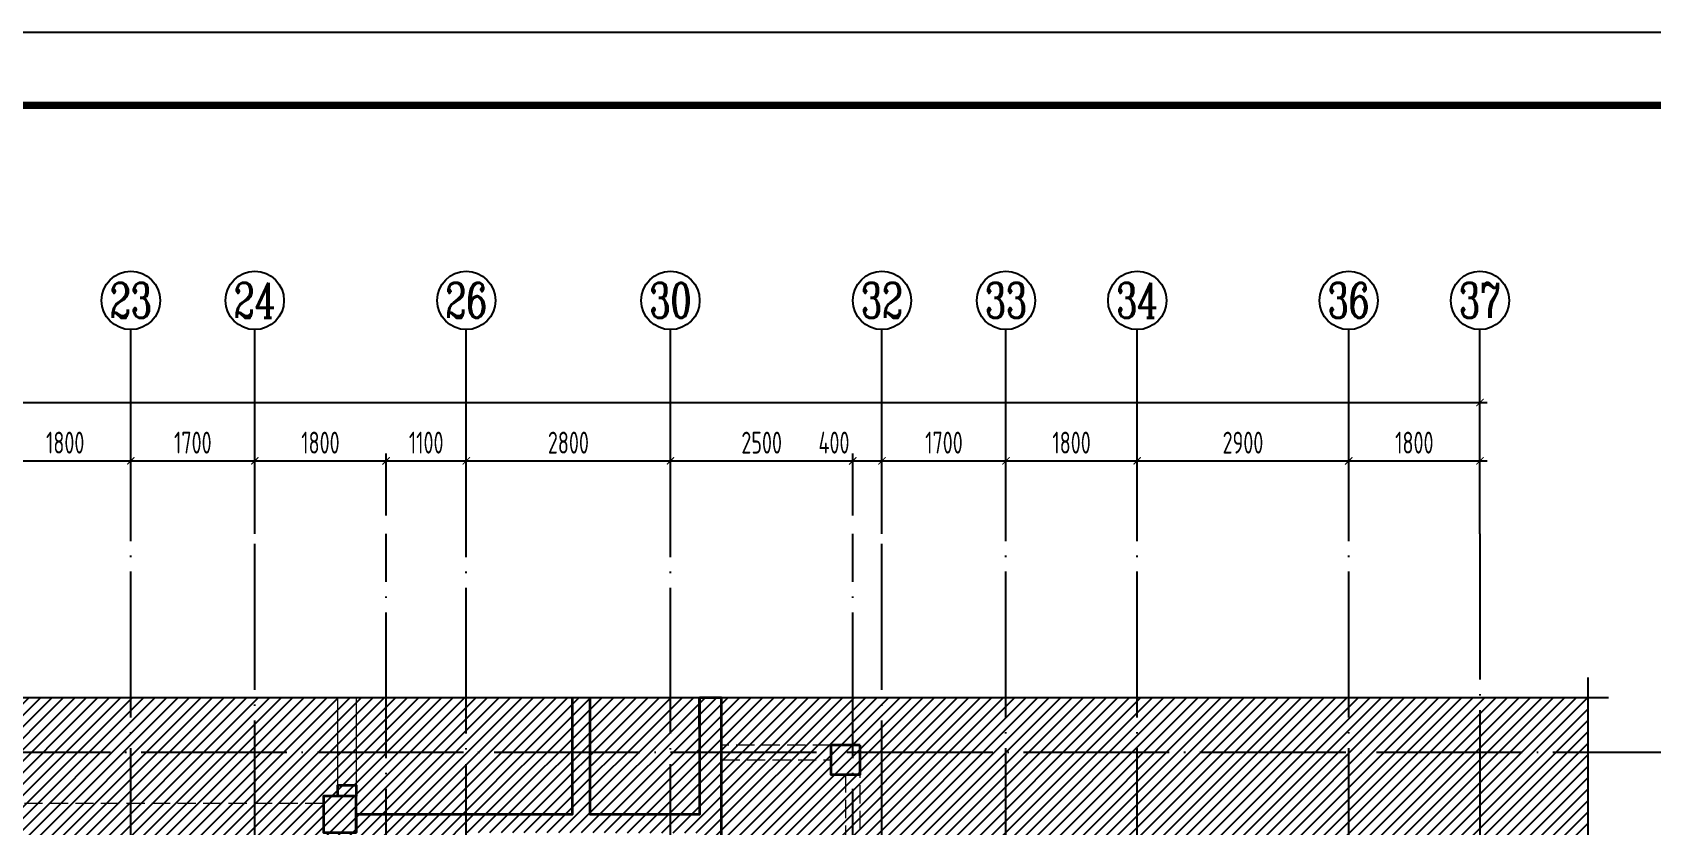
# Model space of a CAD drawing. Extents: x -655480 to 203344, y -294099 to 287156.
# Drawn here: x -161169 to -138965, y 215301 to 226182 of the extents above; entities that cross this region are included whole.
import ezdxf
from ezdxf.enums import TextEntityAlignment as Align

# ---------------------------------------------------------------- set-up
doc = ezdxf.new("R2010")
doc.units = 0
doc.header["$LTSCALE"] = 1000
for name, pattern in [('__DASH', [0.35, 0.25, -0.1]), ('DASH', [0.35, 0.25, -0.1]), ('DOTE', [2.42, 2, -0.2, 0.02, -0.2])]:
    doc.linetypes.add(name, pattern=pattern)
doc.layers.get('0').update_dxf_attribs({"linetype": 'CONTINUOUS'})
doc.layers.get('DEFPOINTS').update_dxf_attribs({"linetype": 'CONTINUOUS'})
for name, color, linetype in [('-TK', 7, 'CONTINUOUS'), ('A-AXIS', 1, 'CONTINUOUS'), ('A-DOTE', 10, 'DOTE'), ('AXIS_NUM', 7, 'CONTINUOUS'), ('S-L主梁线', 4, 'DASH'), ('S-Q墙实线', 6, 'CONTINUOUS'), ('S-Y一般标注', 3, 'CONTINUOUS'), ('THIN', 7, 'CONTINUOUS')]:
    doc.layers.add(name, color=color, linetype=linetype)
doc.layers.add('WINDOW', color=144, linetype='CONTINUOUS', lineweight=15)
doc.layers.add('底图$0$砼柱', color=2, linetype='CONTINUOUS', lineweight=35)
doc.styles.add('TSSD_Axis', font='complex.shx', dxfattribs={"width": 0.7, "bigfont": 'hztxt.shx'})
doc.styles.add('TSSD_DIMENSION', font='Tssdeng.shx', dxfattribs={"width": 0.7, "bigfont": 'tssdchn.shx'})
doc.dimstyles.new('TSSD_100_100', dxfattribs={"dimtxt": 300, "dimasz": 100, "dimexe": 100, "dimexo": 250, "dimgap": 100, "dimtad": 1, "dimdec": 0, "dimzin": 0, "dimdsep": 46, "dimtxsty": 'TSSD_DIMENSION', "dimblk": 'ARCHTICK', "dimcen": 0, "dimdle": 100, "dimclrt": 7, "dimadec": 0, "dimazin": 0, "dimtfac": 1, "dimtdec": 0, "dimtix": 1, "dimtmove": 2, "dimatfit": 3, "dimldrblk": 'ARCHTICK', "dimfxl": 1, "dimtolj": 1, "dimtzin": 0, "dimarcsym": 0})

# ---------------------------------------------------------------- blocks, each defined once
blk = doc.blocks.new('20210827.00122446')
at = {"layer": 'S-L主梁线', "linetype": '__DASH', "lineweight": 18}
for p, q in [((-212912, -276096), (-214412, -276096)), ((-214412, -276296), (-212912, -276296)), ((-212712, -276496), (-212712, -277946)), ((-212512, -277946), (-212512, -276496)), ((-219872, -276896), (-226072, -276896))]:
    blk.add_line(p, q, dxfattribs=at)
at = {"layer": 'S-Q墙实线', "lineweight": 35}
for points in [[(-216462, -275446), (-216462, -277046), (-219422, -277046), (-219422, -277296)], [(-202530, -277946), (-214412, -277946), (-214412, -275446), (-214712, -275446), (-214712, -275446), (-214712, -275446), (-214712, -275846), (-214712, -275846), (-214712, -275446), (-214712, -275446), (-214712, -277046), (-216212, -277046), (-216212, -275446)]]:
    blk.add_lwpolyline(points, dxfattribs=at)
blk.add_lwpolyline([(-219672, -276796), (-219672, -276646), (-219422, -276646), (-219422, -276796)], close=True, dxfattribs=at)
at = {"layer": 'THIN'}
for points in [[(-202250, -275446), (-229381, -275446), (-229451, -275666), (-229571, -275226), (-229641, -275446), (-256772, -275446)], [(-202530, -293330), (-202530, -284378), (-202750, -284308), (-202310, -284188), (-202530, -284118), (-202530, -275166)]]:
    blk.add_lwpolyline(points, dxfattribs=at)
at = {"layer": 'WINDOW', "linetype": 'ByBlock'}
blk.add_lwpolyline([(-219672, -275446), (-219422, -275446), (-219422, -276646), (-219672, -276646)], close=True, dxfattribs=at)
at = {"layer": '底图$0$砼柱', "color": 3, "lineweight": 35}
for points in [[(-212512, -276096), (-212912, -276096), (-212912, -276496), (-212512, -276496)], [(-219422, -276796), (-219872, -276796), (-219872, -277296), (-219422, -277296)]]:
    blk.add_lwpolyline(points, close=True, dxfattribs=at)
blk = doc.blocks.new('ts_axno')
at = {"color": 0, "linetype": 'ByBlock', "lineweight": -2}
blk.add_circle((0, 0), 0.5, dxfattribs=at)
at = {"color": 0, "linetype": 'ByBlock', "lineweight": -2, "style": 'TSSD_Axis', "width": 0.7}
blk.add_attdef('A', text='', height=0.6, dxfattribs=at).set_placement((0, 0), align=Align.MIDDLE_CENTER)
blk = doc.blocks.new('_ArchTick')
at = {"color": 0, "linetype": 'ByBlock', "const_width": 0.15}
blk.add_lwpolyline([(-0.5, -0.5), (0.5, 0.5)], dxfattribs=at)
blk = doc.blocks.new('*D485')
at = {"layer": 'DEFPOINTS', "color": 0, "transparency": 16777216}
for p in [(-163391, 288113), (-165191, 287113), (-163391, 287113)]:
    blk.add_point(p, dxfattribs=at)
at = {"layer": 'S-Y一般标注', "color": 0, "lineweight": -2, "transparency": 16777216}
for p, q in [((-165191, 287363), (-165191, 288213)), ((-163391, 287363), (-163391, 288213)), ((-165291, 288113), (-163291, 288113))]:
    blk.add_line(p, q, dxfattribs=at)
at = {"layer": 'S-Y一般标注', "color": 0, "lineweight": -2, "transparency": 16777216, "xscale": 100, "yscale": 100, "zscale": 100, "rotation": 180}
blk.add_blockref('_ArchTick', (-165191, 288113), dxfattribs=at)
at = {"layer": 'S-Y一般标注', "color": 0, "lineweight": -2, "transparency": 16777216, "xscale": 100, "yscale": 100, "zscale": 100}
blk.add_blockref('_ArchTick', (-163391, 288113), dxfattribs=at)
at = {"layer": 'S-Y一般标注', "color": 7, "transparency": 16777216, "insert": (-164291, 288363), "char_height": 300, "attachment_point": 5, "style": 'TSSD_DIMENSION'}
blk.add_mtext('\\A1;1800', dxfattribs=at)
blk = doc.blocks.new('*D486')
at = {"layer": 'DEFPOINTS', "color": 0, "transparency": 16777216}
for p in [(-161691, 288113), (-163391, 287113), (-161691, 287113)]:
    blk.add_point(p, dxfattribs=at)
at = {"layer": 'S-Y一般标注', "color": 0, "lineweight": -2, "transparency": 16777216}
for p, q in [((-163391, 287363), (-163391, 288213)), ((-161691, 287363), (-161691, 288213)), ((-163491, 288113), (-161591, 288113))]:
    blk.add_line(p, q, dxfattribs=at)
at = {"layer": 'S-Y一般标注', "color": 0, "lineweight": -2, "transparency": 16777216, "xscale": 100, "yscale": 100, "zscale": 100, "rotation": 180}
blk.add_blockref('_ArchTick', (-163391, 288113), dxfattribs=at)
at = {"layer": 'S-Y一般标注', "color": 0, "lineweight": -2, "transparency": 16777216, "xscale": 100, "yscale": 100, "zscale": 100}
blk.add_blockref('_ArchTick', (-161691, 288113), dxfattribs=at)
at = {"layer": 'S-Y一般标注', "color": 7, "transparency": 16777216, "insert": (-162541, 288363), "char_height": 300, "attachment_point": 5, "style": 'TSSD_DIMENSION'}
blk.add_mtext('\\A1;1700', dxfattribs=at)
blk = doc.blocks.new('*D487')
at = {"layer": 'DEFPOINTS', "color": 0, "transparency": 16777216}
for p in [(-158791, 288113), (-159891, 287113), (-158791, 287113)]:
    blk.add_point(p, dxfattribs=at)
at = {"layer": 'S-Y一般标注', "color": 0, "lineweight": -2, "transparency": 16777216}
for p, q in [((-159891, 287363), (-159891, 288213)), ((-158791, 287363), (-158791, 288213)), ((-159991, 288113), (-158691, 288113))]:
    blk.add_line(p, q, dxfattribs=at)
at = {"layer": 'S-Y一般标注', "color": 0, "lineweight": -2, "transparency": 16777216, "xscale": 100, "yscale": 100, "zscale": 100, "rotation": 180}
blk.add_blockref('_ArchTick', (-159891, 288113), dxfattribs=at)
at = {"layer": 'S-Y一般标注', "color": 0, "lineweight": -2, "transparency": 16777216, "xscale": 100, "yscale": 100, "zscale": 100}
blk.add_blockref('_ArchTick', (-158791, 288113), dxfattribs=at)
at = {"layer": 'S-Y一般标注', "color": 7, "transparency": 16777216, "insert": (-159341, 288363), "char_height": 300, "attachment_point": 5, "style": 'TSSD_DIMENSION'}
blk.add_mtext('\\A1;1100', dxfattribs=at)
blk = doc.blocks.new('*D488')
at = {"layer": 'DEFPOINTS', "color": 0, "transparency": 16777216}
for p in [(-155991, 288113), (-158791, 287113), (-155991, 287113)]:
    blk.add_point(p, dxfattribs=at)
at = {"layer": 'S-Y一般标注', "color": 0, "lineweight": -2, "transparency": 16777216}
for p, q in [((-158791, 287363), (-158791, 288213)), ((-155991, 287363), (-155991, 288213)), ((-158891, 288113), (-155891, 288113))]:
    blk.add_line(p, q, dxfattribs=at)
at = {"layer": 'S-Y一般标注', "color": 0, "lineweight": -2, "transparency": 16777216, "xscale": 100, "yscale": 100, "zscale": 100, "rotation": 180}
blk.add_blockref('_ArchTick', (-158791, 288113), dxfattribs=at)
at = {"layer": 'S-Y一般标注', "color": 0, "lineweight": -2, "transparency": 16777216, "xscale": 100, "yscale": 100, "zscale": 100}
blk.add_blockref('_ArchTick', (-155991, 288113), dxfattribs=at)
at = {"layer": 'S-Y一般标注', "color": 7, "transparency": 16777216, "insert": (-157391, 288363), "char_height": 300, "attachment_point": 5, "style": 'TSSD_DIMENSION'}
blk.add_mtext('\\A1;2800', dxfattribs=at)
blk = doc.blocks.new('*D489')
at = {"layer": 'DEFPOINTS', "color": 0, "transparency": 16777216}
for p in [(-153091, 288113), (-153491, 287113), (-153091, 287113)]:
    blk.add_point(p, dxfattribs=at)
at = {"layer": 'S-Y一般标注', "color": 0, "lineweight": -2, "transparency": 16777216}
for p, q in [((-153491, 287363), (-153491, 288213)), ((-153091, 287363), (-153091, 288213)), ((-153591, 288113), (-152991, 288113))]:
    blk.add_line(p, q, dxfattribs=at)
at = {"layer": 'S-Y一般标注', "color": 0, "lineweight": -2, "transparency": 16777216, "xscale": 100, "yscale": 100, "zscale": 100, "rotation": 180}
blk.add_blockref('_ArchTick', (-153491, 288113), dxfattribs=at)
at = {"layer": 'S-Y一般标注', "color": 0, "lineweight": -2, "transparency": 16777216, "xscale": 100, "yscale": 100, "zscale": 100}
blk.add_blockref('_ArchTick', (-153091, 288113), dxfattribs=at)
at = {"layer": 'S-Y一般标注', "color": 7, "transparency": 16777216, "insert": (-153749, 288363), "char_height": 300, "attachment_point": 5, "style": 'TSSD_DIMENSION'}
blk.add_mtext('\\A1;400', dxfattribs=at)
blk = doc.blocks.new('*D490')
at = {"layer": 'DEFPOINTS', "color": 0, "transparency": 16777216}
for p in [(-151391, 288113), (-153091, 287113), (-151391, 287113)]:
    blk.add_point(p, dxfattribs=at)
at = {"layer": 'S-Y一般标注', "color": 0, "lineweight": -2, "transparency": 16777216}
for p, q in [((-153091, 287363), (-153091, 288213)), ((-151391, 287363), (-151391, 288213)), ((-153191, 288113), (-151291, 288113))]:
    blk.add_line(p, q, dxfattribs=at)
at = {"layer": 'S-Y一般标注', "color": 0, "lineweight": -2, "transparency": 16777216, "xscale": 100, "yscale": 100, "zscale": 100, "rotation": 180}
blk.add_blockref('_ArchTick', (-153091, 288113), dxfattribs=at)
at = {"layer": 'S-Y一般标注', "color": 0, "lineweight": -2, "transparency": 16777216, "xscale": 100, "yscale": 100, "zscale": 100}
blk.add_blockref('_ArchTick', (-151391, 288113), dxfattribs=at)
at = {"layer": 'S-Y一般标注', "color": 7, "transparency": 16777216, "insert": (-152241, 288363), "char_height": 300, "attachment_point": 5, "style": 'TSSD_DIMENSION'}
blk.add_mtext('\\A1;1700', dxfattribs=at)
blk = doc.blocks.new('*D491')
at = {"layer": 'DEFPOINTS', "color": 0, "transparency": 16777216}
for p in [(-149591, 288113), (-151391, 287113), (-149591, 287113)]:
    blk.add_point(p, dxfattribs=at)
at = {"layer": 'S-Y一般标注', "color": 0, "lineweight": -2, "transparency": 16777216}
for p, q in [((-151391, 287363), (-151391, 288213)), ((-149591, 287363), (-149591, 288213)), ((-151491, 288113), (-149491, 288113))]:
    blk.add_line(p, q, dxfattribs=at)
at = {"layer": 'S-Y一般标注', "color": 0, "lineweight": -2, "transparency": 16777216, "xscale": 100, "yscale": 100, "zscale": 100, "rotation": 180}
blk.add_blockref('_ArchTick', (-151391, 288113), dxfattribs=at)
at = {"layer": 'S-Y一般标注', "color": 0, "lineweight": -2, "transparency": 16777216, "xscale": 100, "yscale": 100, "zscale": 100}
blk.add_blockref('_ArchTick', (-149591, 288113), dxfattribs=at)
at = {"layer": 'S-Y一般标注', "color": 7, "transparency": 16777216, "insert": (-150491, 288363), "char_height": 300, "attachment_point": 5, "style": 'TSSD_DIMENSION'}
blk.add_mtext('\\A1;1800', dxfattribs=at)
blk = doc.blocks.new('*D492')
at = {"layer": 'DEFPOINTS', "color": 0, "transparency": 16777216}
for p in [(-146691, 288113), (-149591, 287113), (-146691, 287113)]:
    blk.add_point(p, dxfattribs=at)
at = {"layer": 'S-Y一般标注', "color": 0, "lineweight": -2, "transparency": 16777216}
for p, q in [((-149591, 287363), (-149591, 288213)), ((-146691, 287363), (-146691, 288213)), ((-149691, 288113), (-146591, 288113))]:
    blk.add_line(p, q, dxfattribs=at)
at = {"layer": 'S-Y一般标注', "color": 0, "lineweight": -2, "transparency": 16777216, "xscale": 100, "yscale": 100, "zscale": 100, "rotation": 180}
blk.add_blockref('_ArchTick', (-149591, 288113), dxfattribs=at)
at = {"layer": 'S-Y一般标注', "color": 0, "lineweight": -2, "transparency": 16777216, "xscale": 100, "yscale": 100, "zscale": 100}
blk.add_blockref('_ArchTick', (-146691, 288113), dxfattribs=at)
at = {"layer": 'S-Y一般标注', "color": 7, "transparency": 16777216, "insert": (-148141, 288363), "char_height": 300, "attachment_point": 5, "style": 'TSSD_DIMENSION'}
blk.add_mtext('\\A1;2900', dxfattribs=at)
blk = doc.blocks.new('*D493')
at = {"layer": 'DEFPOINTS', "color": 0, "transparency": 16777216}
for p in [(-144891, 288113), (-146691, 287113), (-144891, 287113)]:
    blk.add_point(p, dxfattribs=at)
at = {"layer": 'S-Y一般标注', "color": 0, "lineweight": -2, "transparency": 16777216}
for p, q in [((-146691, 287363), (-146691, 288213)), ((-144891, 287363), (-144891, 288213)), ((-146791, 288113), (-144791, 288113))]:
    blk.add_line(p, q, dxfattribs=at)
at = {"layer": 'S-Y一般标注', "color": 0, "lineweight": -2, "transparency": 16777216, "xscale": 100, "yscale": 100, "zscale": 100, "rotation": 180}
blk.add_blockref('_ArchTick', (-146691, 288113), dxfattribs=at)
at = {"layer": 'S-Y一般标注', "color": 0, "lineweight": -2, "transparency": 16777216, "xscale": 100, "yscale": 100, "zscale": 100}
blk.add_blockref('_ArchTick', (-144891, 288113), dxfattribs=at)
at = {"layer": 'S-Y一般标注', "color": 7, "transparency": 16777216, "insert": (-145791, 288363), "char_height": 300, "attachment_point": 5, "style": 'TSSD_DIMENSION'}
blk.add_mtext('\\A1;1800', dxfattribs=at)
blk = doc.blocks.new('*D494')
at = {"layer": 'DEFPOINTS', "color": 0, "transparency": 16777216}
for p in [(-144891, 288913), (-194891, 287113), (-144891, 287113)]:
    blk.add_point(p, dxfattribs=at)
at = {"layer": 'S-Y一般标注', "color": 0, "lineweight": -2, "transparency": 16777216}
for p, q in [((-194991, 288913), (-144791, 288913)), ((-194891, 287363), (-194891, 289013)), ((-144891, 287363), (-144891, 289013))]:
    blk.add_line(p, q, dxfattribs=at)
at = {"layer": 'S-Y一般标注', "color": 0, "lineweight": -2, "transparency": 16777216, "xscale": 100, "yscale": 100, "zscale": 100, "rotation": 180}
blk.add_blockref('_ArchTick', (-194891, 288913), dxfattribs=at)
at = {"layer": 'S-Y一般标注', "color": 0, "lineweight": -2, "transparency": 16777216, "xscale": 100, "yscale": 100, "zscale": 100}
blk.add_blockref('_ArchTick', (-144891, 288913), dxfattribs=at)
at = {"layer": 'S-Y一般标注', "color": 7, "transparency": 16777216, "insert": (-169891, 289163), "char_height": 300, "attachment_point": 5, "style": 'TSSD_DIMENSION'}
blk.add_mtext('\\A1;50000', dxfattribs=at)
blk = doc.blocks.new('*D509')
at = {"layer": 'DEFPOINTS', "color": 0, "transparency": 16777216}
for p in [(-159891, 288113), (-161691, 287113), (-159891, 287113)]:
    blk.add_point(p, dxfattribs=at)
at = {"layer": 'S-Y一般标注', "color": 0, "lineweight": -2, "transparency": 16777216}
for p, q in [((-161691, 287363), (-161691, 288213)), ((-159891, 287363), (-159891, 288213)), ((-161791, 288113), (-159791, 288113))]:
    blk.add_line(p, q, dxfattribs=at)
at = {"layer": 'S-Y一般标注', "color": 0, "lineweight": -2, "transparency": 16777216, "xscale": 100, "yscale": 100, "zscale": 100, "rotation": 180}
blk.add_blockref('_ArchTick', (-161691, 288113), dxfattribs=at)
at = {"layer": 'S-Y一般标注', "color": 0, "lineweight": -2, "transparency": 16777216, "xscale": 100, "yscale": 100, "zscale": 100}
blk.add_blockref('_ArchTick', (-159891, 288113), dxfattribs=at)
at = {"layer": 'S-Y一般标注', "color": 7, "transparency": 16777216, "insert": (-160791, 288363), "char_height": 300, "attachment_point": 5, "style": 'TSSD_DIMENSION'}
blk.add_mtext('\\A1;1800', dxfattribs=at)
blk = doc.blocks.new('*D510')
at = {"layer": 'DEFPOINTS', "color": 0, "transparency": 16777216}
for p in [(-153491, 288113), (-155991, 287113), (-153491, 287113)]:
    blk.add_point(p, dxfattribs=at)
at = {"layer": 'S-Y一般标注', "color": 0, "lineweight": -2, "transparency": 16777216}
for p, q in [((-155991, 287363), (-155991, 288213)), ((-153491, 287363), (-153491, 288213)), ((-156091, 288113), (-153391, 288113))]:
    blk.add_line(p, q, dxfattribs=at)
at = {"layer": 'S-Y一般标注', "color": 0, "lineweight": -2, "transparency": 16777216, "xscale": 100, "yscale": 100, "zscale": 100, "rotation": 180}
blk.add_blockref('_ArchTick', (-155991, 288113), dxfattribs=at)
at = {"layer": 'S-Y一般标注', "color": 0, "lineweight": -2, "transparency": 16777216, "xscale": 100, "yscale": 100, "zscale": 100}
blk.add_blockref('_ArchTick', (-153491, 288113), dxfattribs=at)
at = {"layer": 'S-Y一般标注', "color": 7, "transparency": 16777216, "insert": (-154741, 288363), "char_height": 300, "attachment_point": 5, "style": 'TSSD_DIMENSION'}
blk.add_mtext('\\A1;2500', dxfattribs=at)
blk = doc.blocks.new('A1')
blk.add_lwpolyline([(0, 59400), (0, 0), (84100, 0), (84100, 59400)], close=True)
at = {"const_width": 100}
blk.add_lwpolyline([(2500, 58400), (2500, 1000), (83100, 1000), (83100, 58400)], close=True, dxfattribs=at)
blk = doc.blocks.new('20210827.00163710')
at = {"layer": 'A-AXIS'}
for p, q in [((-218672, -268230.2), (-218672, -265430.2)), ((-216972, -268230.2), (-216972, -265430.2)), ((-214072, -268230.2), (-214072, -265430.2)), ((-211272, -268230.2), (-211272, -265430.2)), ((-208372, -268230.2), (-208372, -265430.2)), ((-206672, -268230.2), (-206672, -265430.2)), ((-204872, -268230.2), (-204872, -265430.2)), ((-201972, -268230.2), (-201972, -265430.2)), ((-200172, -268230.2), (-200172, -265430.2))]:
    blk.add_line(p, q, dxfattribs=at)
at = {"layer": 'A-DOTE'}
for p, q in [((-218672, -280430.2), (-218672, -268230.2)), ((-216972, -277630.2), (-216972, -268230.2)), ((-215172, -273730.2), (-215172, -268230.2)), ((-214072, -278229.9), (-214072, -268230.2)), ((-211272, -278229.9), (-211272, -268230.2)), ((-208772, -273730.2), (-208772, -268230.2)), ((-208372, -277630.2), (-208372, -268230.2)), ((-206672, -280430.2), (-206672, -268230.2)), ((-204872, -280430.2), (-204872, -268230.2)), ((-201972, -280430.2), (-201972, -268230.2)), ((-200172, -268230.2), (-200172, -289730.2)), ((-197172, -271230.2), (-253172, -271230.2))]:
    blk.add_line(p, q, dxfattribs=at)
at = {"layer": 'A-AXIS'}
ref = blk.add_blockref('ts_axno', (-218672, -265030.2), dxfattribs=dict(at, xscale=800, yscale=800, zscale=800))
ref.add_attrib('15', '23', dxfattribs={"layer": 'AXIS_NUM', "height": 480, "style": 'TSSD_Axis', "width": 0.7}).set_placement((-218672, -265030.2), align=Align.MIDDLE_CENTER)
ref = blk.add_blockref('ts_axno', (-216972, -265030.2), dxfattribs=dict(at, xscale=800, yscale=800, zscale=800))
ref.add_attrib('16', '24', dxfattribs={"layer": 'AXIS_NUM', "height": 480, "style": 'TSSD_Axis', "width": 0.7}).set_placement((-216972, -265030.2), align=Align.MIDDLE_CENTER)
ref = blk.add_blockref('ts_axno', (-214072, -265030.2), dxfattribs=dict(at, xscale=800, yscale=800, zscale=800))
ref.add_attrib('17', '26', dxfattribs={"layer": 'AXIS_NUM', "height": 480, "style": 'TSSD_Axis', "width": 0.7}).set_placement((-214072, -265030.2), align=Align.MIDDLE_CENTER)
ref = blk.add_blockref('ts_axno', (-211272, -265030.2), dxfattribs=dict(at, xscale=800, yscale=800, zscale=800))
ref.add_attrib('18', '30', dxfattribs={"layer": 'AXIS_NUM', "height": 480, "style": 'TSSD_Axis', "width": 0.7}).set_placement((-211272, -265030.2), align=Align.MIDDLE_CENTER)
ref = blk.add_blockref('ts_axno', (-208372, -265030.2), dxfattribs=dict(at, xscale=800, yscale=800, zscale=800))
ref.add_attrib('19', '32', dxfattribs={"layer": 'AXIS_NUM', "height": 480, "style": 'TSSD_Axis', "width": 0.7}).set_placement((-208372, -265030.2), align=Align.MIDDLE_CENTER)
ref = blk.add_blockref('ts_axno', (-206672, -265030.2), dxfattribs=dict(at, xscale=800, yscale=800, zscale=800))
ref.add_attrib('20', '33', dxfattribs={"layer": 'AXIS_NUM', "height": 480, "style": 'TSSD_Axis', "width": 0.7}).set_placement((-206672, -265030.2), align=Align.MIDDLE_CENTER)
ref = blk.add_blockref('ts_axno', (-204872, -265030.2), dxfattribs=dict(at, xscale=800, yscale=800, zscale=800))
ref.add_attrib('21', '34', dxfattribs={"layer": 'AXIS_NUM', "height": 480, "style": 'TSSD_Axis', "width": 0.7}).set_placement((-204872, -265030.2), align=Align.MIDDLE_CENTER)
ref = blk.add_blockref('ts_axno', (-201972, -265030.2), dxfattribs=dict(at, xscale=800, yscale=800, zscale=800))
ref.add_attrib('22', '36', dxfattribs={"layer": 'AXIS_NUM', "height": 480, "style": 'TSSD_Axis', "width": 0.7}).set_placement((-201972, -265030.2), align=Align.MIDDLE_CENTER)
ref = blk.add_blockref('ts_axno', (-200172, -265030.2), dxfattribs=dict(at, xscale=800, yscale=800, zscale=800))
ref.add_attrib('23', '37', dxfattribs={"layer": 'AXIS_NUM', "height": 480, "style": 'TSSD_Axis', "width": 0.7}).set_placement((-200172, -265030.2), align=Align.MIDDLE_CENTER)
at = {"layer": 'S-Y一般标注'}
for base, p1, p2, picture, middle in [((-200172, -266430.2), (-250172, -268230.2), (-200172, -268230.2), '*D494', (-225172, -266180.2)), ((-218672, -267230.2), (-220472, -268230.2), (-218672, -268230.2), '*D485', (-219572, -266980.2)), ((-216972, -267230.2), (-218672, -268230.2), (-216972, -268230.2), '*D486', (-217822, -266980.2)), ((-215172, -267230.2), (-216972, -268230.2), (-215172, -268230.2), '*D509', (-216072, -266980.2)), ((-214072, -267230.2), (-215172, -268230.2), (-214072, -268230.2), '*D487', (-214622, -266980.2)), ((-211272, -267230.2), (-214072, -268230.2), (-211272, -268230.2), '*D488', (-212672, -266980.2)), ((-208772, -267230.2), (-211272, -268230.2), (-208772, -268230.2), '*D510', (-210022, -266980.2)), ((-206672, -267230.2), (-208372, -268230.2), (-206672, -268230.2), '*D490', (-207522, -266980.2)), ((-204872, -267230.2), (-206672, -268230.2), (-204872, -268230.2), '*D491', (-205772, -266980.2)), ((-201972, -267230.2), (-204872, -268230.2), (-201972, -268230.2), '*D492', (-203422, -266980.2)), ((-200172, -267230.2), (-201972, -268230.2), (-200172, -268230.2), '*D493', (-201072, -266980.2))]:
    dim = blk.add_linear_dim(base=base, p1=p1, p2=p2, dimstyle='TSSD_100_100', dxfattribs=at)
    dim.commit()
    dim.dimension.update_dxf_attribs({"geometry": picture, "text_midpoint": middle, "insert": (-55280.9, -555343.3)})
dim = blk.add_linear_dim(base=(-208372, -267230.2), p1=(-208772, -268230.2), p2=(-208372, -268230.2), dimstyle='TSSD_100_100', dxfattribs=at)
dim.commit()
dim.dimension.update_dxf_attribs({"geometry": '*D489', "text_midpoint": (-209030.1, -266980.2), "dimtype": 128, "insert": (-55280.9, -555343.3)})

msp = doc.modelspace()

# ---------------------------------------------------------------- hatches: boundary and pattern name
at = {"true_color": 0x636466}
h = msp.add_hatch(dxfattribs=at)
h.set_pattern_fill('ANSI31', color=251, scale=70)
h.set_pattern_definition([(45, (21441.02, -420162.03), (-78.577241, 78.577241), [])])
h.paths.add_polyline_path([(-176168.85, 213904.92), (-176168.86, 215254.93), (-180368.87, 215254.91), (-180368.84, 213754.94), (-182619.07, 213754.91), (-182618.64, 210804.91), (-184968.86, 210804.93), (-184968.86, 206354.92), (-180218.86, 206354.92), (-180218.85, 205504.93), (-175768.86, 205505), (-175768.85, 207555.01), (-175768.85, 207554.83), (-175768.86, 209154.88), (-177518.86, 209154.97), (-177518.85, 213904.92)], flags=16)
h.paths.add_polyline_path([(-152018.85, 214254.95), (-152018.86, 215204.04), (-155368.85, 215205.81), (-155368.86, 213604.92), (-155368.76, 213604.92), (-155368.95, 209204.93), (-159918.85, 209204.92), (-159918.8, 206404.92), (-156868.86, 206404.92), (-156868.86, 205704.92), (-152468.81, 205704.92), (-152468.81, 207604.93), (-150518.86, 207604.91), (-150518.85, 209204.93), (-149768.78, 209204.91), (-149768.78, 214254.9)], flags=16)
h.paths.add_polyline_path([(-193799.05, 217054.92), (-139836.95, 217054.92), (-139836.95, 199450.49), (-193799.05, 199450.49)])

# ---------------------------------------------------------------- block references
at = {"layer": '-TK'}
msp.add_blockref('A1', (-206460.15, 166782.28), dxfattribs=at)
at = {"layer": 'A-DOTE', "color": 2}
msp.add_blockref('20210827.00163710', (58853.12, 487535.14), dxfattribs=at)
at = {"layer": 'S-Q墙实线', "color": 2}
msp.add_blockref('20210827.00122446', (62692.93, 492500.76), dxfattribs=at)

doc.saveas('drawing.dxf')
